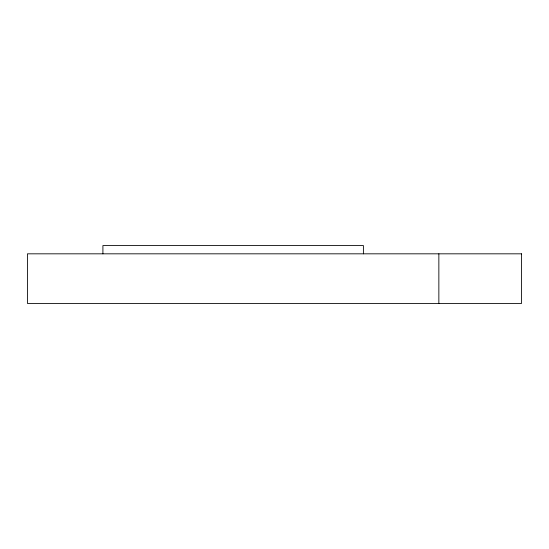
<?xml version="1.0" encoding="UTF-8"?>
<svg xmlns="http://www.w3.org/2000/svg" width="549" height="549" viewBox="0 0 549 549"><rect width="100%" height="100%" fill="white"/><g stroke="black" fill="none" stroke-linecap="round" stroke-linejoin="round"><path stroke-width="0.82" d="M438.857 253.823L438.857 303.446M363.397 253.823L363.397 245.554L102.91 245.554L102.91 253.823M521.55 253.823L27.45 253.823L27.45 303.446L521.55 303.446L521.55 253.823"/></g></svg>
